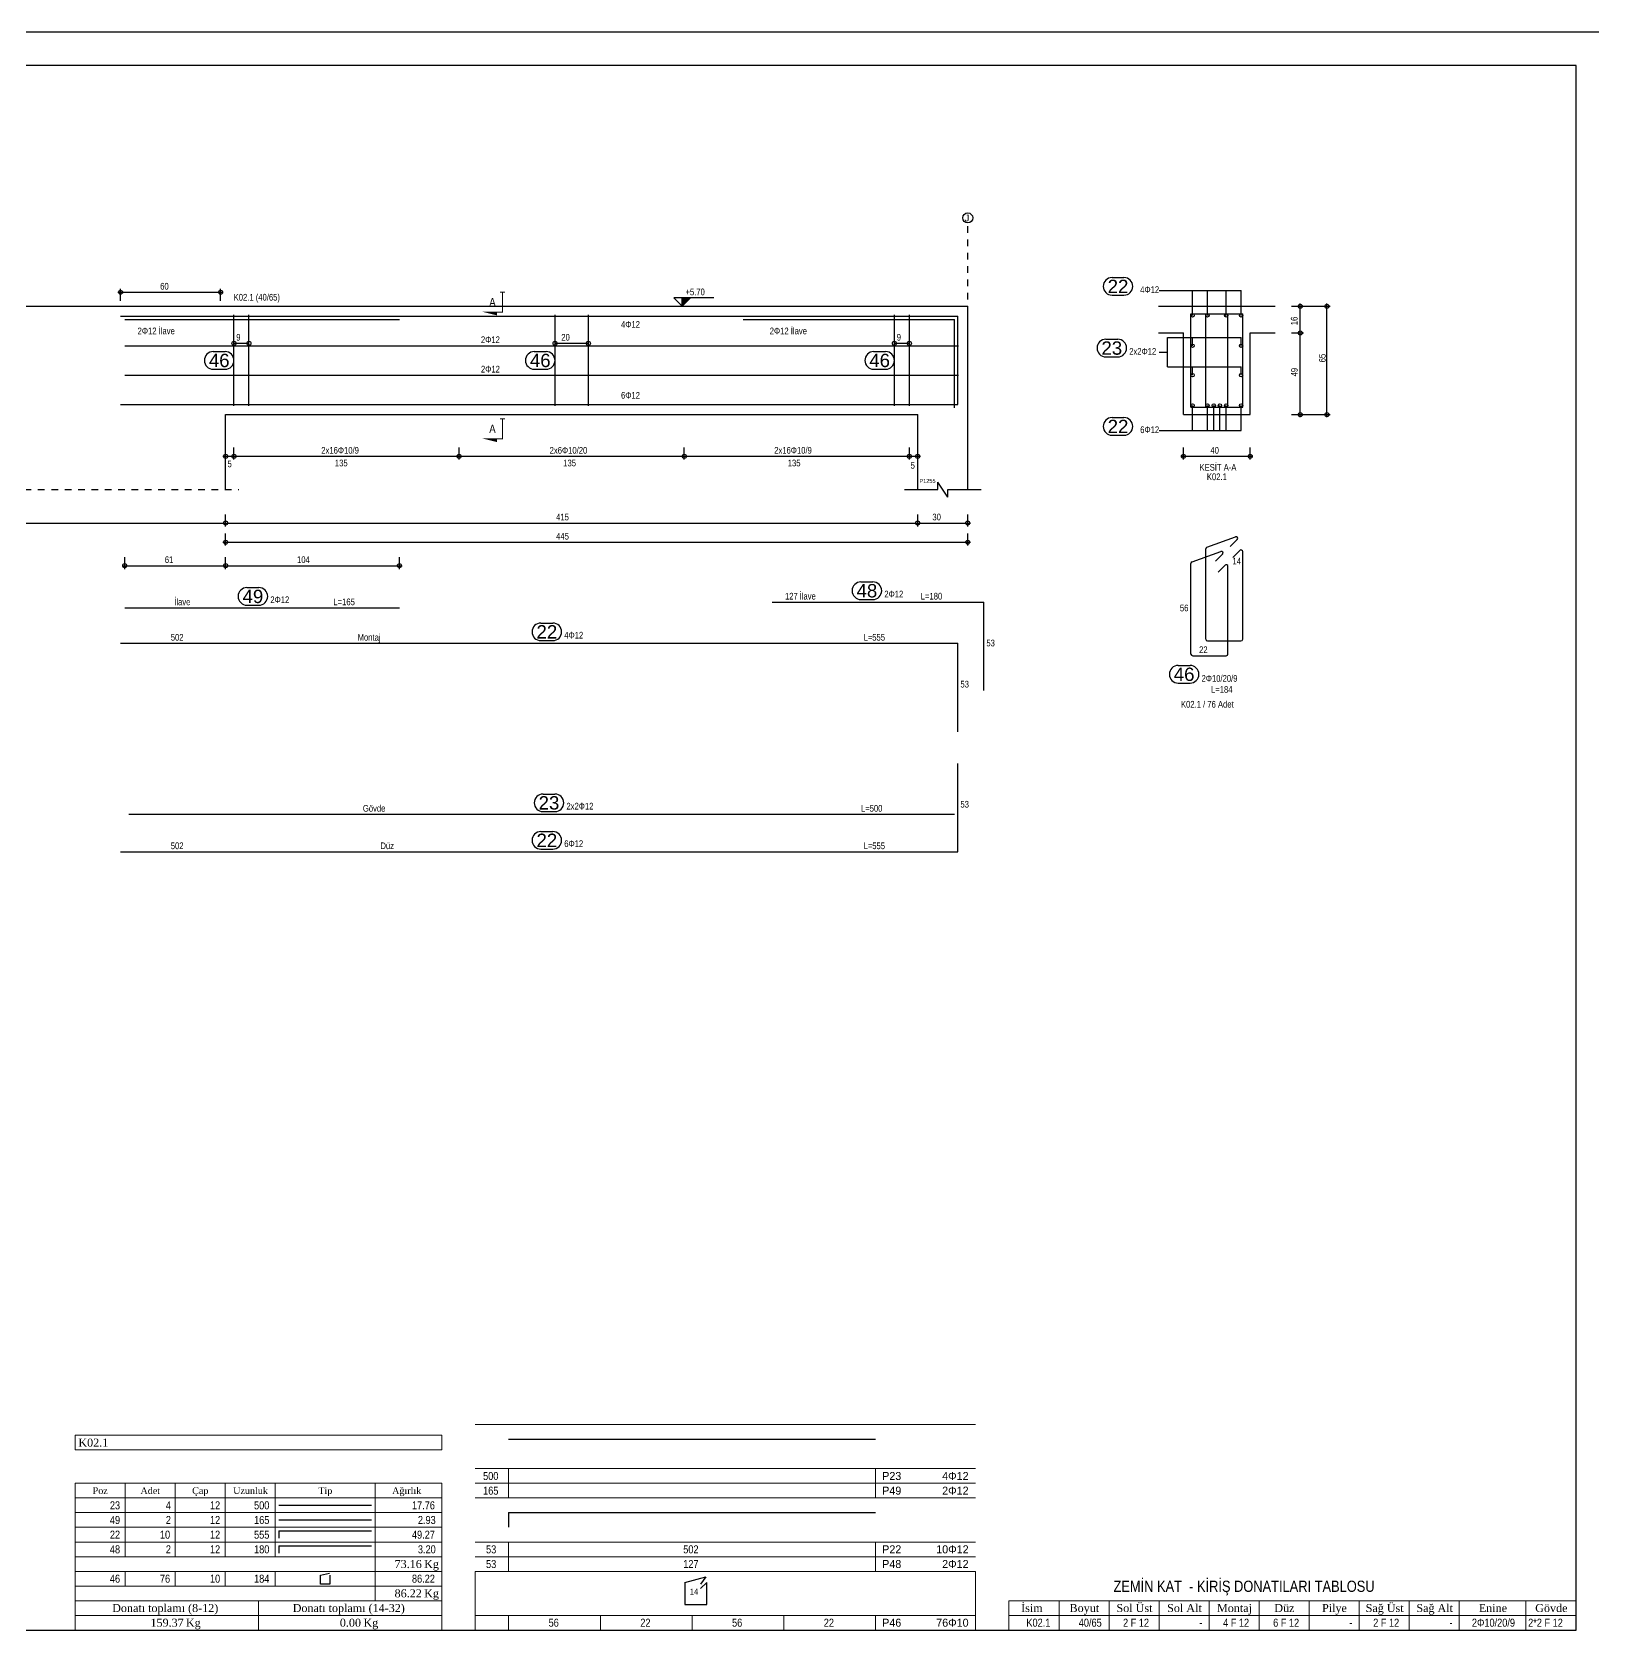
# Model space of a CAD drawing. Header units: metres. Extents: x 419734 to 420376, y 4564732 to 4565123.
# Drawn here: x 419866.63 to 419890.02, y 4564825.37 to 4564849.58 of the extents above; entities that cross this region are included whole.
import ezdxf
from ezdxf.enums import TextEntityAlignment as Align

# ---------------------------------------------------------------- set-up
doc = ezdxf.new("R2010")
doc.units = ezdxf.units.M
doc.linetypes.add('NASCOSTA', pattern=[0.375, 0.25, -0.125])
doc.linetypes.add('TRATTO-PUNTO', pattern=[1, 0.5, -0.25, 0, -0.25])
for name, color, linetype in [('Standart', 7, 'Continuous'), ('SW_ASSI', 7, 'TRATTO-PUNTO'), ('SW_DIM', 33, 'Continuous'), ('SW_MAGRONE', 2, 'Continuous'), ('SW_QUOTE', 1, 'Continuous'), ('SW_REINFORCEMENT', 7, 'Continuous'), ('SW_TESTI', 2, 'Continuous'), ('SW_Tondini', 1, 'Continuous'), ('SW_TRATT_GRIGIO', 252, 'NASCOSTA'), ('SW_TXT_TESTI', 1, 'Continuous')]:
    doc.layers.add(name, color=color, linetype=linetype)
doc.styles.add('arial_1_18', font='arial.ttf', dxfattribs={"height": 0.2})
doc.styles.add('SWS', font='ARIALN.TTF')
doc.styles.add('symbol_1_18', font='symbol.ttf', dxfattribs={"height": 0.2})
doc.styles.add('times new roman_1_18', font='times.ttf', dxfattribs={"height": 0.2})

# ---------------------------------------------------------------- blocks, each defined once
blk = doc.blocks.new('*U1603')
at = {"layer": 'SW_QUOTE', "const_width": 0.0003}
blk.add_lwpolyline([(0, 0), (0, -0.006), (-0.00159, -0.006)], dxfattribs=at)
at = {"layer": 'SW_QUOTE', "const_width": 0.0003, "flags": 128}
blk.add_lwpolyline([(0.00075, 0), (-0.00075, 0)], dxfattribs=at)
at = {"layer": 'SW_QUOTE'}
blk.add_solid([(-0.00159, -0.00585), (-0.00159, -0.00701), (-0.00624, -0.00585)], dxfattribs=at)
at = {"layer": 'SW_TESTI', "style": 'SWS'}
for tag, p in [('RIF_DOC_SEC', (0.0055, -0.003)), ('RIF_DOC', (0.0025, -0.003))]:
    blk.add_attdef(tag, text='', height=0.002, rotation=90, dxfattribs=at).set_placement(p, align=Align.MIDDLE)
at = {"layer": 'SW_TESTI', "color": 3, "style": 'SWS'}
blk.add_attdef('SEZ', text='', height=0.0025, dxfattribs=at).set_placement((-0.003, -0.003), align=Align.MIDDLE)
blk = doc.blocks.new('*U1605')
at = {"layer": 'SW_QUOTE'}
blk.add_hatch(color=1, dxfattribs=at).paths.add_polyline_path([(0.25, 0.25), (0, 0.25), (0, 0)])
at = {"layer": 'SW_QUOTE', "color": 1}
for p, q in [((0.95, 0.25), (-0.25, 0.25)), ((-0.25, 0.25), (0, 0)), ((-0.25, 0), (0.25, 0)), ((0, 0), (0, 0.25)), ((0.25, 0.25), (0, 0))]:
    blk.add_line(p, q, dxfattribs=at)
at = {"layer": 'SW_QUOTE', "color": 2, "style": 'SWS'}
blk.add_attdef('QUOTA', (0.1, 0.33), '', height=0.2, dxfattribs=at)

msp = doc.modelspace()

# ---------------------------------------------------------------- linework, layer by layer
at = {"color": 0, "linetype": 'Continuous'}
msp.add_circle((419880.65126, 4564846.79633), 0.075, dxfattribs=at)
at = {"layer": 'Standart', "color": 2}
msp.add_lwpolyline([(420281.38267, 4564849.57907), (419805.78267, 4564849.57907), (419805.78267, 4564807.5324), (420281.38267, 4564807.5324)], dxfattribs=at)
msp.add_lwpolyline([(419889.76896, 4564825.62282), (419889.76896, 4564849.07907), (419855.31896, 4564849.07907), (419855.31896, 4564825.62282)], close=True, dxfattribs=at)
at = {"layer": 'Standart', "color": 1, "linetype": 'Continuous', "lineweight": 5}
for points in [[(419873.26896, 4564828.70282), (419880.76896, 4564828.70282)], [(419867.26895, 4564828.54282), (419872.76895, 4564828.54282)], [(419867.26895, 4564828.32282), (419867.26895, 4564828.54282)], [(419872.76895, 4564828.54282), (419872.76895, 4564828.32282)], [(419872.76895, 4564828.32282), (419867.26895, 4564828.32282)], [(419873.26896, 4564828.04282), (419880.76896, 4564828.04282)], [(419873.76896, 4564828.04282), (419873.76896, 4564827.60282)], [(419879.26896, 4564828.04282), (419879.26896, 4564827.60282)], [(419867.26895, 4564827.82282), (419867.26895, 4564825.62282)], [(419867.26895, 4564827.82282), (419872.76895, 4564827.82282)], [(419868.01895, 4564827.82282), (419868.01895, 4564826.72282)], [(419868.76895, 4564827.82282), (419868.76895, 4564826.72282)], [(419869.51895, 4564827.82282), (419869.51895, 4564826.72282)], [(419870.26895, 4564827.82282), (419870.26895, 4564826.72282)], [(419871.76895, 4564827.82282), (419871.76895, 4564826.06282)], [(419872.76895, 4564827.82282), (419872.76895, 4564825.62282)], [(419873.26896, 4564827.82282), (419880.76896, 4564827.82282)], [(419867.26895, 4564827.60282), (419872.76895, 4564827.60282)], [(419873.26896, 4564827.60282), (419880.76896, 4564827.60282)], [(419867.26895, 4564827.38282), (419872.76895, 4564827.38282)], [(419867.26895, 4564827.16282), (419872.76895, 4564827.16282)], [(419867.26895, 4564826.94282), (419872.76895, 4564826.94282)], [(419873.26896, 4564826.94282), (419880.76896, 4564826.94282)], [(419873.76896, 4564826.94282), (419873.76896, 4564826.50282)], [(419879.26896, 4564826.94282), (419879.26896, 4564826.50282)], [(419867.26895, 4564826.72282), (419872.76895, 4564826.72282)], [(419873.26896, 4564826.72282), (419880.76896, 4564826.72282)], [(419867.26895, 4564826.50282), (419872.76895, 4564826.50282)], [(419868.01895, 4564826.50282), (419868.01895, 4564826.28282)], [(419868.76895, 4564826.50282), (419868.76895, 4564826.28282)], [(419869.51895, 4564826.50282), (419869.51895, 4564826.28282)], [(419870.26895, 4564826.50282), (419870.26895, 4564826.28282)], [(419873.26896, 4564826.50282), (419873.26896, 4564825.62282)], [(419873.26896, 4564826.50282), (419880.76896, 4564826.50282)], [(419880.76896, 4564826.50282), (419880.76896, 4564825.62282)], [(419867.26895, 4564826.28282), (419872.76895, 4564826.28282)], [(419867.26895, 4564826.06282), (419872.76895, 4564826.06282)], [(419870.01895, 4564826.06282), (419870.01895, 4564825.62282)], [(419881.26896, 4564826.06282), (419881.26896, 4564825.62282)], [(419881.26896, 4564826.06282), (419889.76896, 4564826.06282)], [(419882.01896, 4564826.06282), (419882.01896, 4564825.62282)], [(419882.76896, 4564826.06282), (419882.76896, 4564825.62282)], [(419883.51896, 4564826.06282), (419883.51896, 4564825.62282)], [(419884.26896, 4564826.06282), (419884.26896, 4564825.62282)], [(419885.01896, 4564826.06282), (419885.01896, 4564825.62282)], [(419885.76896, 4564826.06282), (419885.76896, 4564825.62282)], [(419886.51896, 4564826.06282), (419886.51896, 4564825.62282)], [(419887.26896, 4564826.06282), (419887.26896, 4564825.62282)], [(419888.01896, 4564826.06282), (419888.01896, 4564825.62282)], [(419889.01896, 4564826.06282), (419889.01896, 4564825.62282)], [(419889.76896, 4564826.06282), (419889.76896, 4564825.62282)], [(419867.26895, 4564825.84282), (419872.76895, 4564825.84282)], [(419873.26896, 4564825.84282), (419880.76896, 4564825.84282)], [(419873.76896, 4564825.84282), (419873.76896, 4564825.62282)], [(419875.14396, 4564825.84282), (419875.14396, 4564825.62282)], [(419876.51896, 4564825.84282), (419876.51896, 4564825.62282)], [(419877.89396, 4564825.84282), (419877.89396, 4564825.62282)], [(419879.26896, 4564825.84282), (419879.26896, 4564825.62282)], [(419881.26896, 4564825.84282), (419889.76896, 4564825.84282)], [(419867.26895, 4564825.62282), (419872.76895, 4564825.62282)], [(419873.26896, 4564825.62282), (419880.76896, 4564825.62282)], [(419881.26896, 4564825.62282), (419889.76896, 4564825.62282)]]:
    msp.add_lwpolyline(points, dxfattribs=at)
at = {"layer": 'SW_ASSI', "ltscale": 0.2}
msp.add_lwpolyline([(419880.65126, 4564842.97133), (419880.65126, 4564846.72133)], dxfattribs=at)
at = {"layer": 'SW_DIM', "ltscale": 0.5}
for points in [[(419867.91126, 4564845.68133), (419869.49126, 4564845.68133)], [(419867.95126, 4564845.55133), (419867.95126, 4564845.73133)], [(419869.45126, 4564845.55133), (419869.45126, 4564845.73133)], [(419883.5222, 4564845.70883), (419884.7472, 4564845.70883)], [(419884.0222, 4564845.33383), (419884.0222, 4564845.70883)], [(419884.24303, 4564845.33383), (419884.24303, 4564845.70883)], [(419884.52636, 4564845.33383), (419884.52636, 4564845.70883)], [(419884.7472, 4564845.33383), (419884.7472, 4564845.70883)], [(419885.5047, 4564845.47133), (419886.0847, 4564845.47133)], [(419885.6347, 4564843.80633), (419885.6347, 4564845.51133)], [(419886.0347, 4564843.80633), (419886.0347, 4564845.51133)], [(419874.46376, 4564844.91633), (419874.96376, 4564844.91633)], [(419883.6472, 4564844.563), (419883.6472, 4564845.00467)], [(419883.6472, 4564845.00467), (419884.7472, 4564845.00467)], [(419884.0222, 4564844.87967), (419884.0222, 4564845.00467)], [(419884.7472, 4564844.87967), (419884.7472, 4564845.00467)], [(419885.5047, 4564845.07133), (419885.6847, 4564845.07133)], [(419883.5222, 4564844.78383), (419883.6472, 4564844.78383)], [(419883.6472, 4564844.563), (419884.7472, 4564844.563)], [(419884.0222, 4564844.438), (419884.0222, 4564844.563)], [(419884.7472, 4564844.438), (419884.7472, 4564844.563)], [(419884.0222, 4564843.60883), (419884.0222, 4564843.98383)], [(419884.24303, 4564843.60883), (419884.24303, 4564843.98383)], [(419884.33748, 4564843.60883), (419884.33748, 4564843.98383)], [(419884.43192, 4564843.60883), (419884.43192, 4564843.98383)], [(419884.52636, 4564843.60883), (419884.52636, 4564843.98383)], [(419884.7472, 4564843.60883), (419884.7472, 4564843.98383)], [(419885.5047, 4564843.84633), (419886.0847, 4564843.84633)], [(419883.5222, 4564843.60883), (419884.7472, 4564843.60883)], [(419869.48626, 4564843.22133), (419879.94126, 4564843.22133)], [(419869.52626, 4564843.17133), (419869.52626, 4564843.35133)], [(419869.65126, 4564843.17133), (419869.65126, 4564843.35133)], [(419873.02626, 4564843.17133), (419873.02626, 4564843.35133)], [(419876.40126, 4564843.17133), (419876.40126, 4564843.35133)], [(419879.77626, 4564843.17133), (419879.77626, 4564843.35133)], [(419879.90126, 4564843.17133), (419879.90126, 4564843.35133)], [(419883.8447, 4564843.22133), (419884.9247, 4564843.22133)], [(419883.8847, 4564843.17133), (419883.8847, 4564843.35133)], [(419884.8847, 4564843.17133), (419884.8847, 4564843.35133)], [(419858.11125, 4564842.22133), (419880.69126, 4564842.22133)], [(419869.52626, 4564842.17133), (419869.52626, 4564842.35133)], [(419879.90126, 4564842.17133), (419879.90126, 4564842.35133)], [(419880.65126, 4564842.17133), (419880.65126, 4564842.35133)], [(419869.48626, 4564841.93333), (419880.69126, 4564841.93333)], [(419869.52626, 4564841.88333), (419869.52626, 4564842.06333)], [(419880.65126, 4564841.88333), (419880.65126, 4564842.06333)], [(419868.01376, 4564841.53133), (419868.01376, 4564841.71133)], [(419869.52626, 4564841.53133), (419869.52626, 4564841.71133)], [(419872.13251, 4564841.53133), (419872.13251, 4564841.71133)], [(419867.97376, 4564841.58133), (419872.17251, 4564841.58133)]]:
    msp.add_lwpolyline(points, dxfattribs=at)
at = {"layer": 'SW_DIM', "linetype": 'Continuous', "lineweight": -3}
for points in [[(419869.65126, 4564844.91633), (419869.87626, 4564844.91633)], [(419879.55126, 4564844.91633), (419879.77626, 4564844.91633)], [(419879.70125, 4564842.72133), (419880.20126, 4564842.72133)], [(419880.20126, 4564842.72133), (419880.20126, 4564842.83383)], [(419880.35126, 4564842.60883), (419880.20126, 4564842.83383)], [(419880.35126, 4564842.60883), (419880.35126, 4564842.72133)], [(419880.35126, 4564842.72133), (419880.85126, 4564842.72133)]]:
    msp.add_lwpolyline(points, dxfattribs=at)
at = {"layer": 'SW_DIM', "ltscale": 0.5}
for centre in [(419867.95126, 4564845.68133), (419869.45126, 4564845.68133), (419885.6347, 4564845.47133), (419886.0347, 4564845.47133), (419885.6347, 4564845.07133), (419874.46376, 4564844.91633), (419874.96376, 4564844.91633), (419885.6347, 4564843.84633), (419886.0347, 4564843.84633), (419869.52626, 4564843.22133), (419869.65126, 4564843.22133), (419873.02626, 4564843.22133), (419876.40126, 4564843.22133), (419879.77626, 4564843.22133), (419879.90126, 4564843.22133), (419883.8847, 4564843.22133), (419884.8847, 4564843.22133), (419869.52626, 4564842.22133), (419879.90126, 4564842.22133), (419880.65126, 4564842.22133), (419869.52626, 4564841.93333), (419880.65126, 4564841.93333), (419868.01376, 4564841.58133), (419869.52626, 4564841.58133), (419872.13251, 4564841.58133)]:
    msp.add_circle(centre, 0.03, dxfattribs=at)
at = {"layer": 'SW_DIM', "linetype": 'Continuous', "lineweight": -3}
for centre in [(419869.65126, 4564844.91633), (419869.87626, 4564844.91633), (419879.55126, 4564844.91633), (419879.77626, 4564844.91633)]:
    msp.add_circle(centre, 0.03, dxfattribs=at)
at = {"layer": 'SW_MAGRONE'}
for points in [[(419858.15125, 4564845.47134), (419880.65126, 4564845.47134)], [(419880.65126, 4564842.72133), (419880.65126, 4564845.47134)], [(419883.5097, 4564845.47133), (419885.2597, 4564845.47133)], [(419883.5097, 4564845.07133), (419883.8847, 4564845.07133)], [(419883.8847, 4564843.84633), (419883.8847, 4564845.07133)], [(419884.8847, 4564843.84633), (419884.8847, 4564845.07133)], [(419884.8847, 4564845.07133), (419885.2597, 4564845.07133)], [(419869.52626, 4564842.72133), (419869.52626, 4564843.84633)], [(419869.52626, 4564843.84633), (419879.90125, 4564843.84633)], [(419879.90125, 4564842.72133), (419879.90125, 4564843.84633)], [(419883.8847, 4564843.84633), (419884.8847, 4564843.84633)]]:
    msp.add_lwpolyline(points, dxfattribs=at)
at = {"layer": 'SW_REINFORCEMENT', "color": 7, "ltscale": 0.05, "flags": 128}
for points in [[(419867.95126, 4564845.32133), (419880.50126, 4564845.32133)], [(419869.65126, 4564843.97633), (419869.65126, 4564845.34133)], [(419869.87626, 4564843.97633), (419869.87626, 4564845.34133)], [(419874.46376, 4564843.97633), (419874.46376, 4564845.34133)], [(419874.96376, 4564843.97633), (419874.96376, 4564845.34133)], [(419879.55126, 4564843.97633), (419879.55126, 4564845.34133)], [(419879.77626, 4564843.97633), (419879.77626, 4564845.34133)], [(419880.50126, 4564843.99633), (419880.50126, 4564845.32133)], [(419883.9972, 4564845.35883), (419884.7722, 4564845.35883)], [(419883.9972, 4564843.95883), (419883.9972, 4564845.35883)], [(419884.21803, 4564843.95883), (419884.21803, 4564845.35883)], [(419884.55136, 4564843.95883), (419884.55136, 4564845.35883)], [(419884.7722, 4564843.95883), (419884.7722, 4564845.35883)], [(419868.01376, 4564845.27133), (419872.13251, 4564845.27133)], [(419877.28251, 4564845.27133), (419880.45126, 4564845.27133)], [(419880.45126, 4564843.94633), (419880.45126, 4564845.27133)], [(419868.01376, 4564844.87967), (419880.51376, 4564844.87967)], [(419868.01376, 4564844.438), (419880.51376, 4564844.438)], [(419867.95126, 4564843.99633), (419880.50126, 4564843.99633)], [(419883.9972, 4564843.95883), (419884.7722, 4564843.95883)], [(419884.23481, 4564841.85952), (419884.66411, 4564842.01578)], [(419884.58658, 4564841.8695), (419884.69086, 4564841.97378)], [(419884.01398, 4564841.63786), (419884.44328, 4564841.79411)], [(419884.21803, 4564840.47891), (419884.21803, 4564841.83556)], [(419884.36575, 4564841.64783), (419884.47003, 4564841.75212)], [(419884.62371, 4564841.70492), (419884.72867, 4564841.80988)], [(419884.7722, 4564840.47891), (419884.7722, 4564841.79185)], [(419883.9972, 4564840.25725), (419883.9972, 4564841.61389)], [(419884.40287, 4564841.48326), (419884.50783, 4564841.58822)], [(419884.55136, 4564840.25725), (419884.55136, 4564841.57019)], [(419877.72107, 4564841.03399), (419880.88983, 4564841.03399)], [(419880.88983, 4564839.70899), (419880.88983, 4564841.03399)], [(419868.01376, 4564840.94884), (419872.13251, 4564840.94884)], [(419867.95126, 4564840.41747), (419880.50126, 4564840.41747)], [(419880.50126, 4564839.09247), (419880.50126, 4564840.41747)], [(419884.24353, 4564840.45341), (419884.7467, 4564840.45341)], [(419884.0227, 4564840.23175), (419884.52586, 4564840.23175)], [(419880.50126, 4564837.29179), (419880.50126, 4564838.61679)], [(419868.07376, 4564837.85345), (419880.45376, 4564837.85345)], [(419867.95126, 4564837.29179), (419880.50126, 4564837.29179)], [(419873.76896, 4564828.48282), (419879.26896, 4564828.48282)], [(419870.32395, 4564827.49282), (419871.71395, 4564827.49282)], [(419870.32395, 4564827.27282), (419871.71395, 4564827.27282)], [(419873.76896, 4564827.38282), (419873.76896, 4564827.16282)], [(419873.76896, 4564827.38282), (419879.26896, 4564827.38282)], [(419870.32395, 4564827.10782), (419870.32395, 4564826.99782)], [(419870.32395, 4564827.10782), (419871.71395, 4564827.10782)], [(419870.32395, 4564826.88782), (419870.32395, 4564826.77782)], [(419870.32395, 4564826.88782), (419871.71395, 4564826.88782)], [(419870.9502, 4564826.44782), (419871.08427, 4564826.47532)], [(419870.9502, 4564826.31032), (419870.9502, 4564826.44782)], [(419871.0877, 4564826.44782), (419871.0877, 4564826.31032)], [(419871.0877, 4564826.31032), (419870.9502, 4564826.31032)], [(419876.40896, 4564826.33782), (419876.72246, 4564826.42032)], [(419876.40896, 4564826.33782), (419876.40896, 4564826.00782)], [(419876.73896, 4564826.33782), (419876.64562, 4564826.24448)], [(419876.72246, 4564826.42032), (419876.64675, 4564826.31219)], [(419876.73896, 4564826.00782), (419876.73896, 4564826.33782)], [(419876.40896, 4564826.00782), (419876.73896, 4564826.00782)]]:
    msp.add_lwpolyline(points, dxfattribs=at)
at = {"layer": 'SW_REINFORCEMENT', "color": 7, "ltscale": 0.05}
for centre, start, end in [((419884.67283, 4564841.99181), 315, 110), ((419884.24353, 4564841.83556), 110, 180), ((419884.452, 4564841.77015), 315, 110), ((419884.7467, 4564841.79185), 0, 135), ((419884.0227, 4564841.61389), 110, 180), ((419884.52586, 4564841.57019), 0, 135), ((419884.24353, 4564840.47891), 180, 270), ((419884.7467, 4564840.47891), 270, 0), ((419884.0227, 4564840.25725), 180, 270), ((419884.52586, 4564840.25725), 270, 0)]:
    msp.add_arc(centre, 0.0255, start, end, dxfattribs=at)
at = {"layer": 'SW_Tondini'}
for centre in [(419884.0222, 4564845.33383), (419884.24303, 4564845.33383), (419884.52636, 4564845.33383), (419884.7472, 4564845.33383), (419884.0222, 4564844.87967), (419884.7472, 4564844.87967), (419884.0222, 4564844.438), (419884.7472, 4564844.438), (419884.0222, 4564843.98383), (419884.24303, 4564843.98383), (419884.33748, 4564843.98383), (419884.43192, 4564843.98383), (419884.52636, 4564843.98383), (419884.7472, 4564843.98383)]:
    msp.add_circle(centre, 0.025, dxfattribs=at)
at = {"layer": 'SW_TRATT_GRIGIO', "ltscale": 0.2}
msp.add_lwpolyline([(419863.91375, 4564842.72133), (419869.72626, 4564842.72133)], dxfattribs=at)
at = {"layer": 'SW_TXT_TESTI'}
for points in [[(419882.81425, 4564845.90144), (419882.99301, 4564845.90144)], [(419882.81425, 4564845.63744), (419882.99301, 4564845.63744)], [(419882.72066, 4564844.97644), (419882.89942, 4564844.97644)], [(419869.34049, 4564844.79083), (419869.51926, 4564844.79083)], [(419874.15299, 4564844.79083), (419874.33176, 4564844.79083)], [(419879.24049, 4564844.79083), (419879.41926, 4564844.79083)], [(419882.72066, 4564844.71244), (419882.89942, 4564844.71244)], [(419869.34049, 4564844.52683), (419869.51926, 4564844.52683)], [(419874.15299, 4564844.52683), (419874.33176, 4564844.52683)], [(419879.24049, 4564844.52683), (419879.41926, 4564844.52683)], [(419882.81425, 4564843.80144), (419882.99301, 4564843.80144)], [(419882.81425, 4564843.53744), (419882.99301, 4564843.53744)], [(419869.84604, 4564841.25284), (419870.0248, 4564841.25284)], [(419879.04985, 4564841.33799), (419879.22862, 4564841.33799)], [(419869.84604, 4564840.98884), (419870.0248, 4564840.98884)], [(419879.04985, 4564841.07399), (419879.22862, 4564841.07399)], [(419874.2521, 4564840.72147), (419874.43086, 4564840.72147)], [(419874.2521, 4564840.45747), (419874.43086, 4564840.45747)], [(419883.80471, 4564840.08521), (419883.98348, 4564840.08521)], [(419883.80471, 4564839.82121), (419883.98348, 4564839.82121)], [(419874.2845, 4564838.15745), (419874.46326, 4564838.15745)], [(419874.2845, 4564837.89345), (419874.46326, 4564837.89345)], [(419874.2521, 4564837.59579), (419874.43086, 4564837.59579)], [(419874.2521, 4564837.33179), (419874.43086, 4564837.33179)]]:
    msp.add_lwpolyline(points, dxfattribs=at)
for centre, start, end in [((419882.81425, 4564845.76944), 90, 270), ((419882.99301, 4564845.76944), 270, 90), ((419882.72066, 4564844.84444), 90, 270), ((419882.89942, 4564844.84444), 270, 90), ((419869.34049, 4564844.65883), 90, 270), ((419869.51926, 4564844.65883), 270, 90), ((419874.15299, 4564844.65883), 90, 270), ((419874.33176, 4564844.65883), 270, 90), ((419879.24049, 4564844.65883), 90, 270), ((419879.41926, 4564844.65883), 270, 90), ((419882.81425, 4564843.66944), 90, 270), ((419882.99301, 4564843.66944), 270, 90), ((419869.84604, 4564841.12084), 90, 270), ((419870.0248, 4564841.12084), 270, 90), ((419879.04985, 4564841.20599), 90, 270), ((419879.22862, 4564841.20599), 270, 90), ((419874.2521, 4564840.58947), 90, 270), ((419874.43086, 4564840.58947), 270, 90), ((419883.80471, 4564839.95321), 90, 270), ((419883.98348, 4564839.95321), 270, 90), ((419874.2845, 4564838.02545), 90, 270), ((419874.46326, 4564838.02545), 270, 90), ((419874.2521, 4564837.46379), 90, 270), ((419874.43086, 4564837.46379), 270, 90)]:
    msp.add_arc(centre, 0.132, start, end, dxfattribs=at)

# ---------------------------------------------------------------- block references
ref = msp.add_blockref('*U1603', (419873.67626, 4564845.68346), dxfattribs=dict(xscale=50, yscale=50, zscale=50))
ref.add_attrib('SEZ', 'A', dxfattribs={"layer": 'SW_TESTI', "color": 3, "height": 0.125, "style": 'SWS'}).set_placement((419873.52626, 4564845.53346), align=Align.MIDDLE)
ref = msp.add_blockref('*U1605', (419876.36961, 4564845.47134), dxfattribs=dict(xscale=0.5, yscale=0.5, zscale=0.5))
ref.add_attrib('QUOTA', '+5.70', (419876.41961, 4564845.63634), dxfattribs={"layer": 'SW_QUOTE', "color": 2, "height": 0.1, "style": 'SWS', "flags": 4})
ref = msp.add_blockref('*U1603', (419873.67626, 4564843.78447), dxfattribs=dict(xscale=50, yscale=50, zscale=50))
ref.add_attrib('SEZ', 'A', dxfattribs={"layer": 'SW_TESTI', "color": 3, "height": 0.125, "style": 'SWS'}).set_placement((419873.52626, 4564843.63447), align=Align.MIDDLE)

# ---------------------------------------------------------------- texts
at = {"color": 0, "linetype": 'Continuous', "style": 'arial_1_18'}
msp.add_text('J', height=0.10125, dxfattribs=at).set_placement((419880.60411, 4564846.74401))
at = {"layer": 'Standart', "color": 3, "linetype": 'Continuous', "lineweight": 5, "style": 'arial_1_18'}
for s, p in [('22', (419882.74825, 4564845.66944)), ('23', (419882.65466, 4564844.74444)), ('46', (419869.27449, 4564844.55883)), ('46', (419874.08699, 4564844.55883)), ('46', (419879.17449, 4564844.55883)), ('22', (419882.74825, 4564843.56944)), ('49', (419869.78004, 4564841.02084)), ('48', (419878.98385, 4564841.10599)), ('22', (419874.1861, 4564840.48947)), ('46', (419883.73871, 4564839.85321)), ('23', (419874.2185, 4564837.92545)), ('22', (419874.1861, 4564837.36379))]:
    msp.add_text(s, height=0.2, dxfattribs=at).set_placement(p)
at = {"layer": 'SW_DIM', "ltscale": 0.5, "style": 'SWS'}
for s, p in [('60', (419868.54587, 4564845.72133)), ('20', (419874.55837, 4564844.95633)), ('5', (419869.55456, 4564843.0581)), ('135', (419871.16382, 4564843.0714)), ('135', (419874.58713, 4564843.0714)), ('135', (419877.95312, 4564843.0714)), ('40', (419884.28817, 4564843.26133)), ('5', (419879.79465, 4564843.03571)), ('415', (419874.48068, 4564842.26133)), ('30', (419880.12087, 4564842.26133)), ('445', (419874.48068, 4564841.97333)), ('61', (419868.61462, 4564841.62133)), ('104', (419870.59631, 4564841.62133))]:
    msp.add_text(s, height=0.1, dxfattribs=at).set_placement(p)
for s, p in [('16', (419885.5947, 4564845.1876)), ('65', (419886.01517, 4564844.63036)), ('49', (419885.5964, 4564844.41962))]:
    msp.add_text(s, height=0.1, rotation=90, dxfattribs=at).set_placement(p)
at = {"layer": 'SW_DIM', "linetype": 'Continuous', "lineweight": -3, "style": 'arial_1_18'}
msp.add_text('P1255', height=0.06, dxfattribs=at).set_placement((419879.92625, 4564842.82133))
at = {"layer": 'SW_TXT_TESTI', "style": 'SWS'}
for s, p in [('K02.1 (40/65)', (419869.64673, 4564845.55637)), ('4Φ12', (419883.23598, 4564845.66944)), ('2Φ12 İlave', (419868.20728, 4564845.05133)), ('4Φ12', (419875.45376, 4564845.14959)), ('2Φ12 İlave', (419877.68251, 4564845.05133)), ('9', (419869.68606, 4564844.95633)), ('2Φ12', (419873.35372, 4564844.91967)), ('9', (419879.58607, 4564844.95633)), ('2x2Φ12', (419883.07132, 4564844.74444)), ('2Φ12', (419873.35372, 4564844.478)), ('6Φ12', (419875.45376, 4564844.08633)), ('6Φ12', (419883.23598, 4564843.56944)), ('2x16Φ10/9', (419870.96035, 4564843.26133)), ('2x6Φ10/20', (419874.38366, 4564843.26133)), ('2x16Φ10/9', (419877.74966, 4564843.26133)), ('KESİT A-A', (419884.1247, 4564843.00633)), ('K02.1', (419884.23524, 4564842.864)), ('14', (419884.62013, 4564841.59976)), ('2Φ12', (419879.40051, 4564841.10599)), ('İlave', (419868.75641, 4564840.98884)), ('2Φ12', (419870.19669, 4564841.02084)), ('L=165', (419871.14186, 4564840.98884)), ('127', (419877.9112, 4564841.07399)), ('İlave', (419878.13123, 4564841.07399)), ('L=180', (419879.94668, 4564841.07399)), ('56', (419883.83107, 4564840.89781)), ('502', (419868.70426, 4564840.45747)), ('Montaj', (419871.50507, 4564840.45747)), ('4Φ12', (419874.60276, 4564840.48947)), ('L=555', (419879.08905, 4564840.45747)), ('53', (419880.92983, 4564840.37149)), ('22', (419884.1189, 4564840.27175)), ('53', (419880.54126, 4564839.75497)), ('2Φ10/20/9', (419884.15537, 4564839.84121)), ('L=184', (419884.29798, 4564839.67635)), ('K02.1 / 76 Adet', (419883.84741, 4564839.45376)), ('Gövde', (419871.58367, 4564837.89345)), ('2x2Φ12', (419874.63516, 4564837.92545)), ('L=500', (419879.05005, 4564837.89345)), ('53', (419880.54126, 4564837.95429)), ('502', (419868.70426, 4564837.33179)), ('Düz', (419871.84703, 4564837.33179)), ('6Φ12', (419874.60276, 4564837.36379)), ('L=555', (419879.08905, 4564837.33179))]:
    msp.add_text(s, height=0.1, dxfattribs=at).set_placement(p)
at = {"layer": 'SW_TXT_TESTI', "linetype": 'Continuous', "lineweight": -3}
for s, height, style, p in [('K02.1', 0.12, 'times new roman_1_18', (419867.31895, 4564828.37282)), ('500', 0.12, 'SWS', (419873.3858, 4564827.87282)), ('R23', 0.12, 'symbol_1_18', (419879.36896, 4564827.87282)), ('4F12', 0.12, 'symbol_1_18', (419880.26744, 4564827.87282)), ('165', 0.12, 'SWS', (419873.3858, 4564827.65282)), ('R49', 0.12, 'symbol_1_18', (419879.36896, 4564827.65282)), ('2F12', 0.12, 'symbol_1_18', (419880.26744, 4564827.65282)), ('53', 0.12, 'SWS', (419873.43018, 4564826.77282)), ('502', 0.12, 'SWS', (419876.3858, 4564826.77282)), ('R22', 0.12, 'symbol_1_18', (419879.36896, 4564826.77282)), ('10F12', 0.12, 'symbol_1_18', (419880.17874, 4564826.77282)), ('53', 0.12, 'SWS', (419873.43018, 4564826.55282)), ('127', 0.12, 'SWS', (419876.3858, 4564826.55282)), ('R48', 0.12, 'symbol_1_18', (419879.36896, 4564826.55282)), ('2F12', 0.12, 'symbol_1_18', (419880.26744, 4564826.55282)), ('14', 0.09, 'SWS', (419876.4857, 4564826.15448)), ('ZEMİN KAT  - KİRİŞ DONATILARI TABLOSU', 0.168, 'SWS', (419882.83591, 4564826.19482)), ('İsim', 0.12, 'times new roman_1_18', (419881.45188, 4564825.89282)), ('Boyut', 0.12, 'times new roman_1_18', (419882.17704, 4564825.89282)), ('Sol Üst', 0.12, 'times new roman_1_18', (419882.88029, 4564825.89282)), ('Sol Alt', 0.12, 'times new roman_1_18', (419883.64011, 4564825.89282)), ('Montaj', 0.12, 'times new roman_1_18', (419884.38766, 4564825.89282)), ('Düz', 0.12, 'times new roman_1_18', (419885.24617, 4564825.89282)), ('Pilye', 0.12, 'times new roman_1_18', (419885.9616, 4564825.89282)), ('Sağ Üst', 0.12, 'times new roman_1_18', (419886.61556, 4564825.89282)), ('Sağ Alt', 0.12, 'times new roman_1_18', (419887.37538, 4564825.89282)), ('Enine', 0.12, 'times new roman_1_18', (419888.31195, 4564825.89282)), ('Gövde', 0.12, 'times new roman_1_18', (419889.1574, 4564825.89282)), ('56', 0.12, 'SWS', (419874.36768, 4564825.67282)), ('22', 0.12, 'SWS', (419875.74268, 4564825.67282)), ('56', 0.12, 'SWS', (419877.11768, 4564825.67282)), ('22', 0.12, 'SWS', (419878.49268, 4564825.67282)), ('R46', 0.12, 'symbol_1_18', (419879.36896, 4564825.67282)), ('76F10', 0.12, 'symbol_1_18', (419880.17874, 4564825.67282)), ('K02.1', 0.12, 'SWS', (419881.5302, 4564825.67282)), ('40/65', 0.12, 'SWS', (419882.31483, 4564825.67282)), ('2 F 12', 0.12, 'SWS', (419882.97874, 4564825.67282)), ('-', 0.12, 'SWS', (419884.12157, 4564825.67282)), ('4 F 12', 0.12, 'SWS', (419884.47874, 4564825.67282)), ('6 F 12', 0.12, 'SWS', (419885.22874, 4564825.67282)), ('-', 0.12, 'SWS', (419886.37157, 4564825.67282)), ('2 F 12', 0.12, 'SWS', (419886.72874, 4564825.67282)), ('-', 0.12, 'SWS', (419887.87157, 4564825.67282)), ('2Φ10/20/9', 0.12, 'SWS', (419888.20811, 4564825.67282)), ('2*2 F 12', 0.12, 'SWS', (419889.05135, 4564825.67282))]:
    msp.add_text(s, height=height, dxfattribs=dict(at, style=style)).set_placement(p)
at = {"layer": 'SW_TXT_TESTI', "linetype": 'Continuous', "lineweight": 5}
for s, height, style, p in [('Poz', 0.1, 'times new roman_1_18', (419867.53307, 4564827.66282)), ('Adet', 0.1, 'times new roman_1_18', (419868.25026, 4564827.66282)), ('Çap', 0.1, 'times new roman_1_18', (419869.02489, 4564827.66282)), ('Uzunluk', 0.1, 'times new roman_1_18', (419869.63929, 4564827.66282)), ('Tip', 0.1, 'times new roman_1_18', (419870.91625, 4564827.66282)), ('Ağırlık', 0.1, 'times new roman_1_18', (419872.02247, 4564827.66282)), ('23', 0.12, 'SWS', (419867.79141, 4564827.43282)), ('4', 0.12, 'SWS', (419868.63018, 4564827.43282)), ('12', 0.12, 'SWS', (419869.29141, 4564827.43282)), ('500', 0.12, 'SWS', (419869.95264, 4564827.43282)), ('17.76', 0.12, 'SWS', (419872.31948, 4564827.43282)), ('49', 0.12, 'SWS', (419867.79141, 4564827.21282)), ('2', 0.12, 'SWS', (419868.63018, 4564827.21282)), ('12', 0.12, 'SWS', (419869.29141, 4564827.21282)), ('165', 0.12, 'SWS', (419869.95264, 4564827.21282)), ('2.93', 0.12, 'SWS', (419872.40825, 4564827.21282)), ('22', 0.12, 'SWS', (419867.79141, 4564826.99282)), ('10', 0.12, 'SWS', (419868.54141, 4564826.99282)), ('12', 0.12, 'SWS', (419869.29141, 4564826.99282)), ('555', 0.12, 'SWS', (419869.95264, 4564826.99282)), ('49.27', 0.12, 'SWS', (419872.31948, 4564826.99282)), ('48', 0.12, 'SWS', (419867.79141, 4564826.77282)), ('2', 0.12, 'SWS', (419868.63018, 4564826.77282)), ('12', 0.12, 'SWS', (419869.29141, 4564826.77282)), ('180', 0.12, 'SWS', (419869.95264, 4564826.77282)), ('3.20', 0.12, 'SWS', (419872.40825, 4564826.77282)), ('46', 0.12, 'SWS', (419867.79141, 4564826.33282)), ('76', 0.12, 'SWS', (419868.54141, 4564826.33282)), ('10', 0.12, 'SWS', (419869.29141, 4564826.33282)), ('184', 0.12, 'SWS', (419869.95264, 4564826.33282)), ('73.16', 0.12, 'times new roman_1_18', (419872.05929, 4564826.55282)), ('86.22', 0.12, 'SWS', (419872.31948, 4564826.33282)), ('Kg', 0.12, 'times new roman_1_18', (419872.50213, 4564826.55282)), ('86.22', 0.12, 'times new roman_1_18', (419872.05929, 4564826.11282)), ('Kg', 0.12, 'times new roman_1_18', (419872.50213, 4564826.11282)), ('Donatı toplamı (8-12)', 0.12, 'times new roman_1_18', (419867.82575, 4564825.89282)), ('Donatı toplamı (14-32)', 0.12, 'times new roman_1_18', (419870.53137, 4564825.89282)), ('159.37', 0.12, 'times new roman_1_18', (419868.39983, 4564825.67282)), ('Kg', 0.12, 'times new roman_1_18', (419868.93144, 4564825.67282)), ('0.00', 0.12, 'times new roman_1_18', (419871.2386, 4564825.67282)), ('Kg', 0.12, 'times new roman_1_18', (419871.59267, 4564825.67282))]:
    msp.add_text(s, height=height, dxfattribs=dict(at, style=style)).set_placement(p)

doc.saveas('drawing.dxf')
